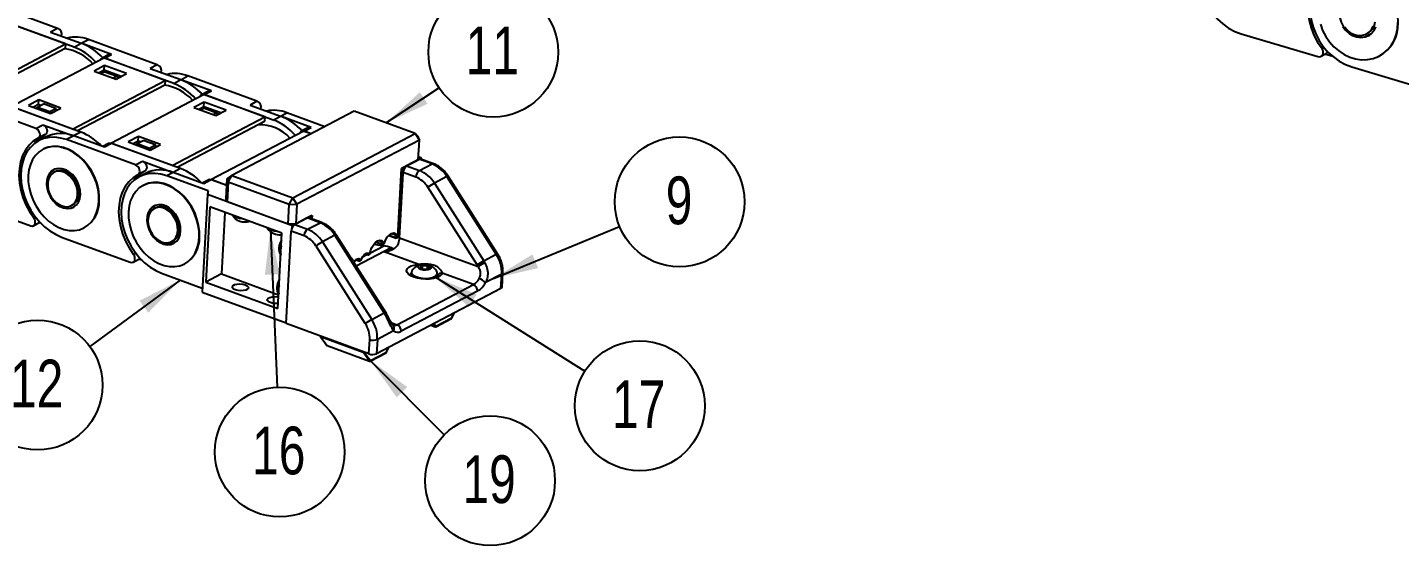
# Model space of a CAD drawing. Header units: millimetres. Extents: x 0 to 279, y 0 to 216.
# Drawn here: x 118.2 to 218.8, y 103.4 to 141.4 of the extents above; entities that cross this region are included whole.
import ezdxf

# ---------------------------------------------------------------- set-up
doc = ezdxf.new("R2010")
doc.units = ezdxf.units.MM
doc.layers.add('DIM', color=1, linetype='Continuous')
doc.styles.add('SLDTEXTSTYLE0', font='TXT', dxfattribs={"width": 0.75})
doc.dimstyles.new('SLDDIMSTYLE0', dxfattribs={"dimtxt": 0.18, "dimasz": 3.302, "dimexe": 0, "dimexo": 0.0625, "dimgap": 0, "dimtad": 0, "dimtih": 1, "dimtoh": 1, "dimdec": 0, "dimrnd": 1e-09, "dimzin": 0, "dimdsep": 46, "dimtxsty": 'Standard', "dimsah": 1, "dimcen": 0.09, "dimadec": 0, "dimazin": 0, "dimtfac": 3.302, "dimtdec": 0, "dimtofl": 0, "dimtmove": 0, "dimatfit": 3, "dimfxl": 1, "dimfrac": 2, "dimtolj": 1, "dimtzin": 0, "dimarcsym": 0})

# ---------------------------------------------------------------- blocks, each defined once
blk = doc.blocks.new('SW_NOTE_4')
at = {"layer": 'DIM', "color": 0}
blk.add_circle((4.4, 1.81), 4.76, dxfattribs=at)
at = {"layer": 'DIM', "color": 0, "insert": (4.36, 3.67), "char_height": 3.5, "attachment_point": 2, "style": 'SLDTEXTSTYLE0'}
blk.add_mtext('9', dxfattribs=at)
blk = doc.blocks.new('SW_NOTE_5')
at = {"layer": 'DIM', "color": 0}
blk.add_circle((3.97, 2.62), 4.76, dxfattribs=at)
at = {"layer": 'DIM', "color": 0, "insert": (3.9, 4.49), "char_height": 3.5, "attachment_point": 2, "style": 'SLDTEXTSTYLE0'}
blk.add_mtext('11', dxfattribs=at)
blk = doc.blocks.new('SW_NOTE_6')
at = {"layer": 'DIM', "color": 0}
blk.add_circle((0.2, -4.75), 4.76, dxfattribs=at)
at = {"layer": 'DIM', "color": 0, "insert": (0.13, -2.89), "char_height": 3.5, "attachment_point": 2, "style": 'SLDTEXTSTYLE0'}
blk.add_mtext('16', dxfattribs=at)
blk = doc.blocks.new('SW_NOTE_8')
at = {"layer": 'DIM', "color": 0}
blk.add_circle((4.03, -2.53), 4.76, dxfattribs=at)
at = {"layer": 'DIM', "color": 0, "insert": (3.95, -0.67), "char_height": 3.5, "attachment_point": 2, "style": 'SLDTEXTSTYLE0'}
blk.add_mtext('17', dxfattribs=at)
blk = doc.blocks.new('SW_NOTE_9')
at = {"layer": 'DIM', "color": 0}
blk.add_circle((3.36, -3.37), 4.76, dxfattribs=at)
at = {"layer": 'DIM', "color": 0, "insert": (3.29, -1.51), "char_height": 3.5, "attachment_point": 2, "style": 'SLDTEXTSTYLE0'}
blk.add_mtext('19', dxfattribs=at)
blk = doc.blocks.new('SW_NOTE_10')
at = {"layer": 'DIM', "color": 0}
blk.add_circle((-3.83, -2.82), 4.76, dxfattribs=at)
at = {"layer": 'DIM', "color": 0, "insert": (-3.9, -0.96), "char_height": 3.5, "attachment_point": 2, "style": 'SLDTEXTSTYLE0'}
blk.add_mtext('12', dxfattribs=at)

msp = doc.modelspace()

# ---------------------------------------------------------------- linework, layer by layer
at = {"color": 7, "linetype": 'Continuous', "lineweight": 25}
for p, q in [((120.39, 141.33), (115.32, 143.19)), ((120.96, 140.19), (116.47, 141.83)), ((121.59, 139.96), (116.52, 141.81)), ((120.39, 141.33), (119.87, 141.06)), ((119.87, 141.06), (122.12, 140.24)), ((207.2, 140.94), (212.83, 139.26)), ((216.45, 140.95), (216.52, 140.99)), ((114.16, 136.62), (120.96, 140.19)), ((120.96, 140.19), (120.94, 139.85)), ((121.59, 139.96), (122.12, 140.24)), ((122.11, 140.24), (122.64, 140.51)), ((124.35, 139.41), (122.11, 140.24)), ((127.7, 138.66), (122.64, 140.51)), ((120.94, 139.85), (114.53, 136.49)), ((116.98, 135.59), (123.78, 139.16)), ((124.15, 139.41), (123.63, 139.13)), ((128.27, 137.51), (123.78, 139.16)), ((123.83, 139.14), (124.35, 139.41)), ((128.9, 137.29), (123.83, 139.14)), ((213.08, 139.28), (213.46, 139.51)), ((213.92, 139.27), (213.35, 139.44)), ((217.45, 139.36), (217.47, 139.38)), ((123.82, 138.6), (123.06, 138.2)), ((123.06, 138.2), (124.67, 137.61)), ((123.8, 138.26), (123.43, 138.06)), ((123.85, 138.15), (123.58, 138.01)), ((123.8, 138.26), (123.82, 138.6)), ((125.04, 137.8), (123.8, 138.26)), ((125.43, 138.01), (123.82, 138.6)), ((123.85, 138.15), (124.76, 137.82)), ((123.92, 138.12), (124.02, 138.18)), ((124.67, 137.61), (125.43, 138.01)), ((127.7, 138.66), (127.18, 138.39)), ((127.18, 138.39), (129.43, 137.57)), ((215.32, 138.51), (220.94, 136.83)), ((121.47, 133.95), (128.27, 137.51)), ((128.25, 137.17), (121.84, 133.81)), ((124.76, 137.82), (124.49, 137.67)), ((124.76, 137.82), (124.81, 137.68)), ((128.27, 137.51), (128.25, 137.17)), ((128.9, 137.29), (129.43, 137.57)), ((129.42, 137.56), (129.95, 137.84)), ((131.67, 136.74), (129.42, 137.56)), ((135.01, 135.99), (129.95, 137.84)), ((119.01, 136.08), (118.25, 135.68)), ((118.99, 135.74), (119.01, 136.08)), ((120.62, 135.49), (119.01, 136.08)), ((124.29, 132.92), (131.09, 136.48)), ((131.13, 135.92), (130.37, 135.52)), ((131.46, 136.73), (130.94, 136.46)), ((135.58, 134.84), (131.09, 136.48)), ((131.11, 135.58), (131.13, 135.92)), ((132.74, 135.33), (131.13, 135.92)), ((131.14, 136.47), (131.67, 136.74)), ((136.21, 134.61), (131.14, 136.47)), ((135.01, 135.99), (134.5, 135.71)), ((118.8, 133.99), (113.73, 135.84)), ((121.47, 133.95), (116.98, 135.59)), ((122.09, 133.72), (117.03, 135.57)), ((118.25, 135.68), (119.86, 135.09)), ((118.99, 135.74), (118.62, 135.54)), ((118.84, 135.46), (118.91, 135.56)), ((118.91, 135.56), (119.35, 135.79)), ((118.91, 135.56), (119.82, 135.23)), ((119.14, 135.68), (118.99, 135.74)), ((120.26, 135.46), (119.35, 135.79)), ((119.82, 135.23), (120.26, 135.46)), ((119.82, 135.23), (119.87, 135.09)), ((119.86, 135.09), (120.62, 135.49)), ((120.31, 135.32), (120.26, 135.46)), ((130.37, 135.52), (131.98, 134.93)), ((131.11, 135.58), (130.74, 135.39)), ((131.16, 135.47), (130.89, 135.33)), ((132.35, 135.13), (131.11, 135.58)), ((131.16, 135.47), (132.07, 135.14)), ((131.23, 135.45), (131.33, 135.5)), ((132.07, 135.14), (131.8, 135)), ((131.98, 134.93), (132.74, 135.33)), ((132.07, 135.14), (132.12, 135.01)), ((142.15, 135.26), (133.16, 130.54)), ((134.5, 135.71), (136.74, 134.89)), ((136.21, 134.61), (136.74, 134.89)), ((136.74, 134.89), (137.21, 135.14)), ((138.99, 134.07), (136.74, 134.89)), ((139.99, 134.12), (137.21, 135.14)), ((146.62, 133.62), (142.15, 135.26)), ((118.8, 133.99), (119.31, 134.26)), ((119.31, 134.26), (121.56, 133.44)), ((121.47, 133.95), (121.47, 133.95)), ((128.79, 131.28), (135.58, 134.84)), ((135.56, 134.5), (129.15, 131.14)), ((135.58, 134.84), (135.56, 134.5)), ((138.78, 134.06), (138.25, 133.79)), ((138.46, 133.79), (138.99, 134.07)), ((119.48, 133.55), (118.96, 133.27)), ((119.53, 133.37), (119.02, 133.1)), ((121.57, 133.45), (121.04, 133.17)), ((126.11, 131.32), (121.04, 133.17)), ((122.09, 133.72), (121.56, 133.44)), ((123.82, 132.63), (121.57, 133.45)), ((124.13, 132.89), (123.7, 132.67)), ((124.34, 132.9), (123.82, 132.63)), ((124.29, 132.92), (124.29, 132.91)), ((128.79, 131.28), (124.29, 132.92)), ((129.4, 131.05), (124.34, 132.9)), ((126.32, 133.4), (125.56, 133)), ((125.56, 133), (127.17, 132.41)), ((126.3, 133.06), (125.93, 132.87)), ((126.15, 132.78), (126.22, 132.88)), ((126.22, 132.88), (126.66, 133.12)), ((126.22, 132.88), (127.13, 132.55)), ((126.3, 133.06), (126.32, 133.4)), ((126.45, 133.01), (126.3, 133.06)), ((127.93, 132.81), (126.32, 133.4)), ((127.57, 132.79), (126.66, 133.12)), ((131.62, 130.24), (138.41, 133.8)), ((137.63, 128.91), (146.62, 133.62)), ((146.92, 133.14), (137.93, 128.43)), ((138.98, 133.59), (138.41, 133.8)), ((138.99, 133.6), (138.46, 133.79)), ((146.62, 133.62), (146.92, 133.14)), ((146.62, 133.62), (146.84, 133.39)), ((146.92, 133.14), (146.84, 133.39)), ((146.84, 131.7), (146.92, 133.14)), ((119.34, 132.48), (119.31, 132.47)), ((127.13, 132.55), (127.57, 132.79)), ((127.13, 132.55), (127.18, 132.41)), ((127.17, 132.41), (127.93, 132.81)), ((127.62, 132.65), (127.57, 132.79)), ((147.08, 131.82), (146.85, 131.91)), ((126.11, 131.32), (126.62, 131.59)), ((126.79, 130.87), (126.27, 130.6)), ((126.62, 131.59), (128.87, 130.77)), ((128.79, 131.28), (128.79, 131.27)), ((129.4, 131.05), (128.87, 130.77)), ((145.35, 126.01), (145.62, 131.06)), ((145.47, 125.98), (145.75, 131.13)), ((146.84, 131.7), (145.62, 131.06)), ((145.75, 131.13), (147.08, 131.82)), ((146.91, 131.73), (145.99, 131.25)), ((145.99, 131.25), (146.93, 130.91)), ((147.85, 131.39), (146.91, 131.73)), ((146.93, 130.91), (147.85, 131.39)), ((147.97, 131.4), (147.03, 131.75)), ((147.08, 131.73), (147.08, 131.82)), ((120.21, 130.82), (120.12, 130.77)), ((126.84, 130.7), (126.37, 130.45)), ((128.87, 130.77), (128.4, 130.52)), ((131.42, 129.41), (128.4, 130.52)), ((131.12, 129.94), (128.87, 130.77)), ((131.44, 130.21), (131, 129.99)), ((131.65, 130.22), (131.12, 129.94)), ((132.79, 129.82), (131.62, 130.24)), ((131.62, 130.24), (131.62, 130.23)), ((132.79, 129.8), (131.65, 130.22)), ((132.74, 128.85), (132.82, 130.3)), ((132.82, 130.3), (133.16, 130.54)), ((132.82, 130.3), (132.9, 130.05)), ((132.9, 130.05), (132.82, 128.61)), ((132.9, 130.05), (133.16, 130.54)), ((137.37, 128.42), (132.9, 130.05)), ((133.16, 130.54), (137.63, 128.91)), ((145.47, 125.98), (145.73, 130.77)), ((146.67, 130.42), (145.73, 130.77)), ((148.94, 130.46), (148.03, 129.98)), ((148.03, 129.98), (151.64, 124.29)), ((152.56, 124.77), (148.94, 130.46)), ((152.66, 124.81), (149.04, 130.5)), ((126.7, 129.83), (126.67, 129.81)), ((131.37, 129.14), (130.99, 122)), ((131.42, 129.41), (131.37, 129.14)), ((137.61, 126.86), (131.37, 129.14)), ((132.82, 128.61), (132.74, 128.85)), ((137.37, 128.42), (137.63, 128.91)), ((137.93, 128.43), (137.63, 128.91)), ((151.16, 123.99), (147.55, 129.68)), ((113.35, 128.71), (118.41, 126.86)), ((121.39, 128.33), (121.49, 128.38)), ((127.57, 128.17), (127.47, 128.12)), ((131.56, 128.24), (131.26, 122.73)), ((136.84, 126.31), (131.56, 128.24)), ((132.65, 127.84), (132.4, 123.33)), ((137.29, 126.97), (132.82, 128.61)), ((137.29, 126.97), (137.37, 128.42)), ((137.37, 128.42), (137.93, 128.43)), ((137.93, 128.43), (137.85, 126.98)), ((118.62, 126.86), (119.09, 127.11)), ((119.15, 127.05), (119.04, 127.09)), ((137.85, 126.98), (137.29, 126.97)), ((137.6, 126.74), (137.61, 126.86)), ((138.94, 127.55), (137.61, 126.86)), ((138.7, 127.43), (137.78, 126.95)), ((137.78, 126.95), (138.72, 126.6)), ((139.05, 127.61), (137.85, 126.98)), ((139.64, 127.08), (138.7, 127.43)), ((138.72, 126.6), (139.64, 127.08)), ((139.76, 127.1), (138.82, 127.44)), ((138.93, 127.4), (138.94, 127.55)), ((139.05, 127.61), (139.03, 127.36)), ((120.66, 126.03), (125.72, 124.18)), ((122.33, 126.71), (122.36, 126.72)), ((136.55, 120.8), (136.84, 126.31)), ((137.16, 119.69), (137.52, 126.46)), ((138.46, 126.12), (137.52, 126.46)), ((140.73, 126.16), (139.82, 125.68)), ((144.35, 120.47), (140.73, 126.16)), ((144.45, 120.51), (140.83, 126.19)), ((144.68, 126.15), (145.23, 125.95)), ((145.35, 126.01), (145.21, 125.98)), ((145.27, 125.95), (145.35, 126.01)), ((145.47, 125.98), (151.23, 123.87)), ((128.75, 125.68), (128.84, 125.73)), ((142.95, 119.69), (139.34, 125.37)), ((139.82, 125.68), (143.43, 119.99)), ((143.59, 125.51), (144.31, 125.39)), ((143.73, 125.66), (144.22, 125.48)), ((144.34, 125.54), (144.2, 125.5)), ((144.26, 125.49), (144.34, 125.54)), ((144.35, 124.94), (144.9, 125.23)), ((146.81, 124.03), (144.35, 124.94)), ((144.9, 125.23), (144.86, 125.24)), ((125.93, 124.19), (126.44, 124.46)), ((126.57, 124.33), (126.35, 124.41)), ((129.69, 124.06), (129.72, 124.07)), ((142.28, 124.37), (142.54, 124.27)), ((142.65, 124.34), (142.52, 124.29)), ((142.57, 124.28), (142.65, 124.34)), ((142.98, 124.79), (143.17, 124.72)), ((143.29, 124.78), (143.16, 124.73)), ((143.21, 124.72), (143.29, 124.78)), ((147.16, 123.7), (147.18, 123.97)), ((147.51, 123.7), (147.52, 123.94)), ((151.64, 124.29), (152.56, 124.77)), ((128.01, 123.38), (131, 122.29)), ((132.4, 123.33), (131.26, 122.73)), ((132.4, 123.33), (136.6, 121.79)), ((146.34, 123.33), (146.3, 123.27)), ((146.34, 123.46), (146.34, 123.39)), ((146.38, 123.25), (146.37, 123.18)), ((148.17, 123.09), (148.18, 123.16)), ((148.23, 123.28), (148.24, 123.36)), ((150.89, 122.54), (148.59, 123.38)), ((152.96, 123.31), (151.77, 122.69)), ((152.91, 122.26), (152.96, 123.31)), ((152.99, 122.36), (153.04, 123.41)), ((130.99, 122), (137.16, 119.74)), ((131.26, 122.73), (136.55, 120.8)), ((152.91, 122.26), (143.78, 117.48)), ((145.28, 119.6), (150.89, 122.54)), ((151.19, 122.06), (145.58, 119.12)), ((143.43, 119.99), (144.35, 120.47)), ((144.53, 120.37), (144.45, 120.51)), ((148.12, 119.46), (149.29, 120.07)), ((148.13, 119.49), (149.31, 120.1)), ((149.31, 120.09), (149.5, 120.47)), ((143.22, 117.47), (137.16, 119.69)), ((139.65, 118.77), (139.65, 118.76)), ((145.03, 119.15), (143.84, 118.53)), ((144.98, 119.56), (144.98, 119.57)), ((147.77, 119.57), (148.08, 119.45)), ((139.66, 118.73), (140.14, 118.09)), ((139.67, 118.74), (142.79, 117.6)), ((142.79, 117.58), (139.68, 118.72)), ((139.68, 118.72), (140.15, 118.08)), ((140.15, 118.08), (143.27, 116.94)), ((140.16, 118.07), (143.27, 116.94)), ((143.22, 117.47), (143.28, 118.52)), ((143.84, 118.53), (143.78, 117.48)), ((144.51, 117.58), (144.69, 117.96)), ((143.27, 116.94), (142.79, 117.58)), ((143.31, 116.94), (144.49, 117.55)), ((143.33, 116.97), (144.5, 117.58))]:
    msp.add_line(p, q, dxfattribs=at)
at = {"color": 8, "linetype": 'Continuous', "lineweight": 25}
for p, q in [((213.14, 139.85), (213.27, 139.93)), ((118.64, 127.43), (118.76, 127.49)), ((144.7, 126.16), (145.21, 125.98)), ((125.96, 124.75), (126.12, 124.84)), ((144.86, 125.24), (142.29, 123.89)), ((143.3, 124.86), (144.31, 125.39)), ((143.74, 125.67), (144.2, 125.5)), ((142.19, 124.28), (142.32, 124.35)), ((142.29, 124.37), (142.52, 124.29)), ((142.76, 124.58), (143.08, 124.75)), ((142.99, 124.79), (143.16, 124.73)), ((149.31, 120.1), (149.48, 120.47)), ((139.67, 118.77), (139.67, 118.74)), ((144.85, 119.76), (145.28, 119.6)), ((147.77, 119.57), (148.07, 119.46)), ((148.07, 119.46), (147.93, 119.65)), ((147.99, 119.68), (148.13, 119.49)), ((144.5, 117.58), (144.68, 117.95)), ((142.79, 117.6), (142.79, 117.63)), ((142.86, 117.6), (143.33, 116.97))]:
    msp.add_line(p, q, dxfattribs=at)
at = {"color": 7, "linetype": 'Continuous', "lineweight": 25, "flags": 128}
for points in [[(208.2, 148.26), (207.72, 148.37), (207.24, 148.41), (206.76, 148.38), (206.31, 148.27), (205.88, 148.1), (205.48, 147.87), (205.13, 147.57), (204.82, 147.21), (204.57, 146.81), (204.38, 146.37), (204.24, 145.89), (204.18, 145.39), (204.17, 144.88), (204.24, 144.36), (204.37, 143.84), (204.56, 143.34), (204.8, 142.86), (205.11, 142.42), (205.46, 142.01), (205.85, 141.66), (206.28, 141.35), (206.73, 141.11), (207.2, 140.94)], [(216.31, 145.84), (215.83, 145.94), (215.35, 145.98), (214.88, 145.95), (214.42, 145.85), (213.99, 145.67), (213.6, 145.44), (213.25, 145.14), (212.94, 144.79), (212.69, 144.39), (212.49, 143.94), (212.36, 143.47), (212.29, 142.97), (212.29, 142.45), (212.35, 141.93), (212.48, 141.42), (212.67, 140.92), (212.92, 140.44), (213.22, 139.99), (213.57, 139.59), (213.97, 139.23), (214.39, 138.93), (214.85, 138.69), (215.32, 138.51)], [(213.95, 145.85), (213.53, 145.61), (213.15, 145.3), (212.82, 144.93), (212.55, 144.5), (212.34, 144.03), (212.2, 143.53), (212.13, 143), (212.13, 142.45), (212.2, 141.9), (212.34, 141.36), (212.54, 140.82), (212.81, 140.32), (213.14, 139.85)], [(218.7, 141.31), (218.73, 141.77), (218.69, 142.24), (218.59, 142.7), (218.43, 143.16), (218.21, 143.59), (217.93, 143.99), (217.61, 144.35), (217.25, 144.66), (216.86, 144.92), (216.44, 145.11), (216.01, 145.24), (215.58, 145.3), (215.15, 145.29), (214.73, 145.21), (214.34, 145.07), (214.16, 144.97)], [(215.03, 143.51), (214.95, 143.46), (214.74, 143.27), (214.58, 143.02), (214.47, 142.74), (214.43, 142.43), (214.45, 142.1), (214.54, 141.78), (214.69, 141.48), (214.88, 141.21), (215.13, 140.99), (215.4, 140.82), (215.7, 140.72), (216, 140.68), (216.29, 140.71), (216.56, 140.81), (216.61, 140.84)], [(213.02, 141.63), (213.18, 141.17), (213.41, 140.74), (213.68, 140.34), (214, 139.98), (214.36, 139.67), (214.75, 139.41), (215.17, 139.22), (215.6, 139.09), (216.04, 139.03), (216.47, 139.04), (216.88, 139.12), (217.27, 139.27), (217.63, 139.48), (217.94, 139.75), (218.21, 140.08), (218.43, 140.45), (218.58, 140.86), (218.67, 141.3)], [(214.66, 141.47), (214.86, 141.2), (215.1, 140.98), (215.38, 140.81), (215.67, 140.7), (215.97, 140.66), (216.27, 140.7), (216.53, 140.8), (216.77, 140.96), (216.96, 141.18), (217.09, 141.45)], [(214.78, 141.45), (214.99, 141.21), (215.23, 141.01), (215.5, 140.88), (215.79, 140.81), (216.07, 140.82), (216.33, 140.89), (216.57, 141.03), (216.76, 141.23), (216.89, 141.48)], [(218.67, 141.3), (218.7, 141.76)], [(212.83, 139.26), (212.94, 139.24), (213.04, 139.26), (213.13, 139.32), (213.19, 139.4), (213.23, 139.51), (213.23, 139.63), (213.2, 139.74), (213.14, 139.85)], [(213.56, 139.6), (213.51, 139.55), (213.46, 139.51)], [(118.96, 133.27), (119.03, 133.33), (119.08, 133.42), (119.1, 133.52), (119.09, 133.64), (119.04, 133.75), (118.98, 133.86), (118.89, 133.94), (118.8, 133.99)], [(119.31, 134.26), (119.41, 134.21), (119.49, 134.13), (119.56, 134.02), (119.6, 133.91), (119.61, 133.79), (119.59, 133.69), (119.55, 133.6), (119.48, 133.55)], [(118.96, 133.27), (118.6, 133.05), (118.29, 132.76), (118.03, 132.41), (117.82, 132), (117.67, 131.55), (117.58, 131.06), (117.55, 130.55), (117.58, 130.01), (117.68, 129.47), (117.84, 128.93), (118.06, 128.4), (118.33, 127.9), (118.64, 127.43)], [(121.04, 133.17), (120.61, 133.29), (120.18, 133.35), (119.77, 133.33), (119.38, 133.25), (119.01, 133.1), (118.68, 132.88), (118.39, 132.6), (118.14, 132.27), (117.94, 131.88), (117.8, 131.46), (117.72, 131), (117.69, 130.51), (117.72, 130.01), (117.81, 129.49), (117.96, 128.99), (118.16, 128.49), (118.41, 128.01), (118.71, 127.56), (119.05, 127.15), (119.42, 126.79), (119.81, 126.48), (120.23, 126.23), (120.66, 126.03)], [(123.41, 128.64), (123.41, 129.09), (123.35, 129.55), (123.23, 130.01), (123.05, 130.46), (122.83, 130.89), (122.56, 131.29), (122.25, 131.65), (121.92, 131.97), (121.55, 132.24), (121.17, 132.44), (120.78, 132.58), (120.4, 132.66), (120.02, 132.67), (119.66, 132.6), (119.33, 132.47), (119.03, 132.28), (118.77, 132.02), (118.55, 131.72), (118.39, 131.36), (118.28, 130.96), (118.23, 130.54), (118.23, 130.09), (118.29, 129.63), (118.41, 129.17), (118.59, 128.72), (118.81, 128.29), (119.08, 127.88), (119.39, 127.52), (119.72, 127.2), (120.09, 126.94), (120.47, 126.73), (120.86, 126.59), (121.24, 126.51), (121.62, 126.51), (121.98, 126.57), (122.31, 126.7), (122.61, 126.89), (122.87, 127.15), (123.09, 127.46), (123.25, 127.81), (123.36, 128.21), (123.41, 128.64)], [(123.44, 128.65), (123.44, 129.1), (123.38, 129.56), (123.26, 130.02), (123.08, 130.47), (122.86, 130.9), (122.59, 131.31), (122.28, 131.67), (121.95, 131.99), (121.58, 132.25), (121.2, 132.46), (120.81, 132.6), (120.43, 132.68), (120.05, 132.68), (119.69, 132.62), (119.36, 132.49), (119.34, 132.48)], [(122.06, 129.13), (122.04, 129.45), (121.97, 129.76), (121.85, 130.07), (121.68, 130.36), (121.47, 130.61), (121.22, 130.81), (120.96, 130.96), (120.69, 131.04), (120.43, 131.05), (120.19, 131), (119.97, 130.88), (119.8, 130.7), (119.67, 130.46), (119.6, 130.19), (119.58, 129.89), (119.62, 129.57), (119.72, 129.25), (119.87, 128.95), (120.06, 128.68), (120.29, 128.45), (120.55, 128.28), (120.81, 128.16), (121.08, 128.12), (121.33, 128.14), (121.56, 128.23), (121.76, 128.38), (121.91, 128.59), (122.01, 128.84), (122.06, 129.13)], [(120.13, 130.98), (120, 130.89), (119.83, 130.71), (119.7, 130.48), (119.63, 130.2), (119.61, 129.9), (119.65, 129.58), (119.75, 129.27), (119.9, 128.97), (120.09, 128.7), (120.32, 128.47), (120.58, 128.29), (120.84, 128.18), (121.11, 128.13), (121.36, 128.15), (121.57, 128.23)], [(121.85, 129.15), (121.84, 129.45), (121.76, 129.75), (121.64, 130.04), (121.46, 130.31), (121.25, 130.53), (121.01, 130.71), (120.76, 130.82), (120.5, 130.86), (120.26, 130.83), (120.05, 130.73), (119.87, 130.57), (119.75, 130.35), (119.67, 130.09), (119.66, 129.81), (119.7, 129.5), (119.8, 129.21), (119.95, 128.92), (120.15, 128.68), (120.38, 128.48), (120.62, 128.34), (120.88, 128.26), (121.13, 128.25), (121.36, 128.32), (121.55, 128.45), (121.7, 128.64), (121.81, 128.87), (121.85, 129.15)], [(121.95, 129.2), (121.93, 129.5), (121.86, 129.8), (121.73, 130.09), (121.56, 130.36), (121.35, 130.58), (121.11, 130.76), (120.85, 130.87), (120.6, 130.91), (120.36, 130.88), (120.21, 130.82)], [(126.27, 130.6), (126.34, 130.66), (126.39, 130.74), (126.41, 130.85), (126.4, 130.96), (126.36, 131.08), (126.29, 131.18), (126.2, 131.26), (126.11, 131.32)], [(126.62, 131.59), (126.72, 131.53), (126.81, 131.45), (126.87, 131.35), (126.91, 131.23), (126.92, 131.12), (126.91, 131.01), (126.86, 130.93), (126.79, 130.87)], [(126.27, 130.6), (125.92, 130.38), (125.6, 130.08), (125.34, 129.73), (125.13, 129.33), (124.98, 128.88), (124.89, 128.39), (124.86, 127.87), (124.89, 127.34), (124.99, 126.8), (125.15, 126.26), (125.37, 125.73), (125.64, 125.23), (125.96, 124.75)], [(128.4, 130.52), (127.97, 130.64), (127.54, 130.7), (127.13, 130.68), (126.73, 130.6), (126.37, 130.45), (126.03, 130.23), (125.74, 129.95), (125.5, 129.62), (125.3, 129.23), (125.16, 128.81), (125.07, 128.35), (125.05, 127.86), (125.08, 127.35), (125.17, 126.84), (125.32, 126.33), (125.52, 125.84), (125.77, 125.36), (126.07, 124.91), (126.4, 124.5), (126.77, 124.14), (127.17, 123.83), (127.59, 123.57), (128.01, 123.38)], [(130.77, 125.99), (130.77, 126.43), (130.7, 126.89), (130.58, 127.35), (130.41, 127.81), (130.19, 128.24), (129.92, 128.64), (129.61, 129), (129.27, 129.32), (128.91, 129.59), (128.53, 129.79), (128.14, 129.93), (127.75, 130.01), (127.38, 130.01), (127.02, 129.95), (126.68, 129.82), (126.38, 129.63), (126.12, 129.37), (125.91, 129.06), (125.74, 128.71), (125.63, 128.31), (125.58, 127.88), (125.59, 127.44), (125.65, 126.98), (125.77, 126.52), (125.94, 126.07), (126.17, 125.63), (126.44, 125.23), (126.74, 124.87), (127.08, 124.55), (127.44, 124.29), (127.82, 124.08), (128.21, 123.94), (128.6, 123.86), (128.98, 123.86), (129.34, 123.92), (129.67, 124.05), (129.97, 124.24), (130.23, 124.5), (130.44, 124.81), (130.61, 125.16), (130.72, 125.56), (130.77, 125.99)], [(130.8, 126), (130.8, 126.45), (130.73, 126.91), (130.61, 127.37), (130.44, 127.82), (130.22, 128.25), (129.95, 128.65), (129.64, 129.02), (129.3, 129.34), (128.94, 129.6), (128.56, 129.81), (128.17, 129.95), (127.78, 130.02), (127.41, 130.03), (127.05, 129.97), (126.71, 129.84), (126.7, 129.83)], [(129.41, 126.48), (129.4, 126.79), (129.33, 127.11), (129.21, 127.42), (129.03, 127.71), (128.82, 127.96), (128.58, 128.16), (128.32, 128.31), (128.05, 128.39), (127.79, 128.4), (127.54, 128.35), (127.33, 128.23), (127.16, 128.05), (127.03, 127.81), (126.95, 127.54), (126.94, 127.23), (126.98, 126.92), (127.08, 126.6), (127.23, 126.3), (127.42, 126.03), (127.65, 125.8), (127.9, 125.63), (128.17, 125.51), (128.43, 125.47), (128.69, 125.49), (128.92, 125.58), (129.12, 125.73), (129.27, 125.94), (129.37, 126.19), (129.41, 126.48)], [(128.93, 125.58), (128.72, 125.5), (128.46, 125.48), (128.2, 125.53), (127.93, 125.64), (127.68, 125.82), (127.45, 126.05), (127.26, 126.32), (127.11, 126.62), (127.01, 126.93), (126.97, 127.25), (126.98, 127.55), (127.06, 127.83), (127.19, 128.06), (127.36, 128.24), (127.49, 128.32)], [(129.21, 126.5), (129.19, 126.8), (129.12, 127.1), (128.99, 127.39), (128.82, 127.66), (128.61, 127.88), (128.37, 128.05), (128.11, 128.16), (127.86, 128.21), (127.62, 128.18), (127.41, 128.08), (127.23, 127.92), (127.1, 127.7), (127.03, 127.44), (127.01, 127.16), (127.06, 126.85), (127.16, 126.55), (127.31, 126.27), (127.5, 126.03), (127.73, 125.83), (127.98, 125.68), (128.23, 125.61), (128.48, 125.6), (128.71, 125.67), (128.91, 125.8), (129.06, 125.99), (129.16, 126.22), (129.21, 126.5)], [(129.3, 126.55), (129.29, 126.85), (129.22, 127.15), (129.09, 127.44), (128.92, 127.71), (128.7, 127.93), (128.46, 128.1), (128.21, 128.21), (127.96, 128.26), (127.72, 128.23), (127.57, 128.17)], [(118.41, 126.86), (118.51, 126.84), (118.6, 126.86), (118.67, 126.91), (118.73, 126.99), (118.75, 127.09), (118.74, 127.21), (118.71, 127.32), (118.64, 127.43)], [(134.29, 127.15), (134.4, 127.18), (134.44, 127.19)], [(144.34, 125.54), (144.44, 125.79), (144.57, 126.01), (144.72, 126.18), (144.89, 126.29), (145.04, 126.33), (145.18, 126.29), (145.28, 126.18), (145.35, 126.01)], [(145.27, 125.95), (145.25, 125.94), (145.23, 125.95), (145.22, 125.96), (145.21, 125.98)], [(142.65, 124.34), (142.71, 124.48), (142.78, 124.61), (142.87, 124.72), (142.96, 124.8), (143.05, 124.85), (143.14, 124.86), (143.22, 124.84), (143.29, 124.78)], [(143.29, 124.78), (143.34, 125.03), (143.44, 125.27), (143.57, 125.48), (143.71, 125.65), (143.87, 125.76), (144.02, 125.81), (144.16, 125.78), (144.26, 125.69), (144.34, 125.54)], [(144.26, 125.49), (144.25, 125.48), (144.24, 125.48), (144.22, 125.48), (144.21, 125.49), (144.2, 125.5)], [(125.72, 124.18), (125.82, 124.16), (125.91, 124.18), (125.99, 124.23), (126.04, 124.31), (126.06, 124.42), (126.05, 124.53), (126.02, 124.65), (125.96, 124.75)], [(142.12, 124.17), (142.15, 124.22), (142.22, 124.32), (142.31, 124.39), (142.39, 124.44), (142.47, 124.46), (142.54, 124.44), (142.6, 124.4), (142.65, 124.34)], [(148.59, 123.38), (148.52, 123.26), (148.39, 123.15), (148.19, 123.06), (147.95, 122.99), (147.67, 122.95), (147.37, 122.94), (147.07, 122.96), (146.78, 123.01), (146.51, 123.09), (146.29, 123.19), (146.13, 123.3), (146.03, 123.43), (145.99, 123.56), (146.03, 123.69), (146.14, 123.81), (146.32, 123.91), (146.54, 123.98), (146.81, 124.03)], [(147.71, 123.69), (147.79, 123.76), (147.81, 123.84), (147.74, 123.92), (147.61, 123.99), (147.44, 124.03), (147.24, 124.05), (147.06, 124.03), (146.91, 123.98), (146.83, 123.91), (146.82, 123.82), (146.88, 123.74), (147.01, 123.67), (147.19, 123.63), (147.38, 123.62), (147.56, 123.64), (147.71, 123.69)], [(146.97, 123.86), (146.97, 123.85), (146.97, 123.83), (146.98, 123.81), (146.99, 123.79), (147.01, 123.77), (147.04, 123.75), (147.07, 123.74), (147.1, 123.72)], [(147.65, 123.8), (147.66, 123.82), (147.65, 123.84), (147.64, 123.86), (147.63, 123.88), (147.61, 123.89), (147.58, 123.91), (147.55, 123.93), (147.52, 123.94)], [(146.37, 123.55), (146.37, 123.54), (146.34, 123.44), (146.38, 123.32), (146.5, 123.22), (146.67, 123.13), (146.88, 123.06), (147.13, 123.02), (147.39, 123), (147.64, 123.02), (147.86, 123.06), (148.05, 123.13)], [(148.05, 123.13), (148.17, 123.22), (148.23, 123.33), (148.22, 123.44), (148.22, 123.45)], [(148.26, 123.16), (148.24, 123.2), (148.22, 123.23)], [(134.15, 122.52), (134.29, 122.45), (134.37, 122.37), (134.38, 122.28), (134.32, 122.2), (134.2, 122.14), (134.03, 122.1), (133.83, 122.09), (133.62, 122.11), (133.44, 122.15), (133.3, 122.22), (133.22, 122.31), (133.21, 122.39), (133.27, 122.48), (133.39, 122.54), (133.56, 122.58), (133.76, 122.59), (133.97, 122.57), (134.15, 122.52)], [(136.57, 121.16), (136.38, 121.15), (136.18, 121.17), (136, 121.22), (135.86, 121.29), (135.78, 121.37), (135.76, 121.46), (135.82, 121.54), (135.95, 121.61), (136.12, 121.65), (136.32, 121.66), (136.52, 121.64), (136.59, 121.62)]]:
    msp.add_lwpolyline(points, dxfattribs=at)
at = {"color": 8, "linetype": 'Continuous', "lineweight": 25, "flags": 128}
msp.add_lwpolyline([(146.34, 123.41), (146.28, 123.3), (146.28, 123.28)], dxfattribs=at)
at = {"color": 7, "linetype": 'Continuous', "lineweight": 25}
for centre, radius, start, end in [((120.21, 140.89), 0.484, 346.0523, 67.5743), ((215.94, 141.93), 1.1, 301.5691, 353.8102), ((216.1, 141.6), 2.61, 301.6547, 353.7246), ((121.68, 138.07), 2.62, 68.6133, 103.2807), ((120.09, 136.09), 4.15, 41.6409, 68.8572), ((120.63, 136.38), 4.14, 42.3088, 68.8783), ((120.38, 136.37), 3.51, 42.3111, 81.0145), ((123.74, 138.92), 0.235, 66.4091, 155.7789), ((124.26, 139.19), 0.246, 67.2477, 116.6523), ((127.52, 138.21), 0.484, 346.0523, 67.5743), ((128.99, 135.4), 2.62, 68.6133, 103.2807), ((127.69, 133.7), 3.51, 42.3111, 81.0145), ((127.4, 133.41), 4.15, 41.6409, 68.8572), ((127.94, 133.7), 4.14, 42.3088, 68.8783), ((131.05, 136.25), 0.235, 66.4091, 155.7789), ((131.57, 136.51), 0.246, 67.2477, 116.6523), ((134.83, 135.54), 0.484, 346.0523, 67.5743), ((136.25, 132.68), 2.64, 68.6681, 101.6574), ((135.25, 131.03), 4.14, 42.3088, 68.8783), ((135.25, 131.33), 2.93, 41.8988, 92.8769), ((134.68, 130.7), 4.2, 41.6508, 68.7103), ((138.89, 133.84), 0.246, 67.2477, 116.6523), ((120.54, 131.47), 2.33, 118.7249, 142.4312), ((120.63, 131.15), 2.48, 67.7774, 116.1225), ((120.61, 129.88), 4.12, 43.2747, 68.9092), ((124.24, 132.67), 0.246, 67.2477, 116.6523), ((138.37, 133.57), 0.238, 67.0546, 159.0178), ((127.93, 128.47), 2.48, 67.7774, 116.1225), ((127.92, 127.2), 4.13, 42.9986, 68.9004), ((146.35, 130.75), 0.62, 125.5033, 178.3778), ((147.29, 130.4), 0.62, 125.5033, 178.3778), ((146.98, 131.61), 0.143, 72.46, 121.4652), ((146.09, 128.81), 2.26, 31.1813, 68.0774), ((147.01, 129.29), 2.26, 31.1813, 68.0774), ((127.86, 128.79), 2.34, 118.7416, 143.4468), ((131.55, 130), 0.246, 67.2477, 116.6523), ((146, 128.74), 1.81, 31.1813, 68.0774), ((150.08, 126.19), 4.31, 118.4999, 126.0098), ((121.01, 129.19), 0.938, 300.7112, 0.5873), ((121.21, 128.64), 2.23, 300.9164, 0.3821), ((134.11, 128.19), 1.06, 211.802, 253.8663), ((134, 128.68), 1.3, 234.3725, 265.4421), ((134.11, 128.24), 1.1, 254.4383, 279.3817), ((138.14, 126.44), 0.62, 125.5033, 178.3778), ((138.77, 127.31), 0.143, 72.46, 121.4652), ((138.8, 124.98), 2.26, 31.1813, 68.0774), ((128.37, 126.54), 0.938, 300.7112, 0.5873), ((128.57, 125.99), 2.23, 300.9164, 0.3821), ((136.67, 127.26), 1.06, 211.802, 253.8663), ((136.55, 127.72), 1.27, 234.0542, 265.7603), ((136.67, 127.29), 1.09, 254.2599, 279.5601), ((137.68, 125.2), 1.06, 144.5152, 209.3049), ((139.08, 126.1), 0.62, 125.5033, 178.3778), ((137.79, 124.44), 1.81, 31.1813, 68.0774), ((137.88, 124.5), 2.26, 31.1813, 68.0774), ((144.92, 125.96), 0.295, 3.3499, 125.612), ((143.79, 126.08), 1.68, 343.0963, 356.5319), ((138.04, 124.99), 1.3, 163.0421, 190.778), ((141.87, 121.88), 4.31, 118.4999, 126.0098), ((143.92, 125.46), 0.284, 9.9142, 129.9003), ((143.8, 122.35), 3.08, 69.7634, 80.5101), ((145.05, 125.6), 0.4, 248.6236, 280.2354), ((141.65, 124.19), 0.421, 9.9684, 54.9245), ((142.36, 124.22), 0.17, 24.5089, 124.0829), ((142.55, 124.31), 0.0355, 206.6839, 314.7706), ((143.02, 124.61), 0.179, 38.7111, 125.8186), ((143.18, 124.75), 0.036, 221.5985, 314.5355), ((147.27, 122.99), 1.06, 99.9538, 147.8761), ((147.17, 123.73), 0.242, 88.5812, 146.7506), ((147.28, 123.23), 0.751, 71.2224, 97.7781), ((147.45, 123.93), 0.242, 268.5812, 326.7506), ((147.27, 122.99), 1.06, 25.9439, 73.8663), ((153.7, 120.5), 4.31, 118.4999, 126.0098), ((149.33, 122.83), 2.17, 28.7444, 32.4435), ((160.61, 107.35), 19, 117.8538, 119.5587), ((149.35, 122.84), 2.71, 28.7444, 32.4435), ((150.44, 123.4), 2.53, 358.0789, 33.0658), ((137.52, 122.31), 1.06, 144.5152, 209.2767), ((146.65, 123.42), 0.317, 185.9193, 243.093), ((147.34, 124.43), 0.751, 251.2224, 277.7781), ((147.95, 123.32), 0.282, 288.2492, 351.5795), ((150.31, 123.5), 1.12, 301.2158, 332.6633), ((150.9, 121.84), 1.22, 44.0224, 70.3811), ((137.88, 122.1), 1.3, 162.9709, 190.8491), ((150.69, 122.08), 0.499, 357.6497, 66.5315), ((150.38, 123.41), 1.57, 301.2158, 332.6633), ((152.87, 122.38), 0.12, 288.8126, 351.016), ((145.49, 116.2), 4.31, 118.4999, 126.0098), ((141.31, 118.61), 2.53, 358.0789, 33.0658), ((142.06, 119.01), 2.71, 28.7444, 32.4435), ((149.27, 120.12), 0.05, 297.6659, 334.1964), ((141.26, 118.59), 2.02, 358.0789, 33.0658), ((145.33, 119.51), 0.461, 230.3327, 303.1612), ((145.08, 119.14), 0.499, 357.6497, 66.5315), ((148.09, 119.51), 0.0562, 254.4261, 330.9657), ((148.09, 119.5), 0.05, 249.9073, 297.6659), ((139.7, 118.76), 0.05, 176.91, 216.7432), ((139.71, 118.74), 0.0401, 173.398, 211.7086), ((140.18, 118.12), 0.05, 216.7432, 249.9073), ((143.55, 119.25), 0.78, 249.9297, 291.9393), ((142.83, 117.6), 0.0401, 173.398, 211.7086), ((143.49, 118.2), 0.78, 249.9297, 291.9393), ((143.28, 117), 0.0562, 254.4261, 330.9657), ((143.29, 116.98), 0.05, 249.9073, 297.6659), ((144.46, 117.6), 0.05, 297.6659, 334.1964)]:
    msp.add_arc(centre, radius, start, end, dxfattribs=at)
at = {"color": 8, "linetype": 'Continuous', "lineweight": 25}
for centre, radius, start, end in [((147.93, 131.27), 0.143, 72.4938, 121.4631), ((149.06, 130.3), 0.2, 95.749, 126.8479), ((139.72, 126.96), 0.143, 72.4938, 121.4631), ((140.85, 126), 0.2, 95.749, 126.8479), ((152.68, 124.61), 0.2, 95.749, 126.8479), ((146.59, 123.85), 0.29, 22.9805, 39.3082), ((148.55, 123.11), 0.28, 82.3037, 162.7364), ((152.93, 123.43), 0.12, 288.8092, 351.0415), ((144.47, 120.31), 0.2, 95.749, 126.8479), ((144.84, 119.62), 0.804, 112.4105, 119.9721), ((149.27, 120.1), 0.0343, 300.8528, 0.4456), ((149.3, 120.09), 0.00902, 6.2851, 64.6586), ((145.09, 119.91), 0.363, 252.8344, 301.0908), ((144.74, 119.33), 0.337, 328.8562, 46.2853), ((148.08, 119.47), 0.0154, 215.2948, 249.2809), ((148.1, 119.49), 0.0343, 300.8528, 0.4456), ((139.68, 118.77), 0.0249, 194.1977, 260.194), ((139.69, 118.75), 0.0339, 217.0407, 250.5654), ((140.16, 118.11), 0.0339, 217.0407, 250.5654), ((140.17, 118.09), 0.0154, 215.2948, 249.2809), ((142.82, 117.7), 0.0998, 250.2024, 289.7224), ((142.81, 117.63), 0.0561, 254.4056, 329.0102), ((143.28, 116.95), 0.0154, 215.2948, 249.2809), ((143.3, 116.97), 0.0343, 300.8528, 0.4456), ((144.47, 117.58), 0.0343, 300.8528, 0.4456), ((144.5, 117.58), 0.00902, 6.2851, 64.6586)]:
    msp.add_arc(centre, radius, start, end, dxfattribs=at)
at = {"color": 7, "linetype": 'Continuous', "lineweight": 25}
for points, knots in [([(149.04, 130.5), (149.01, 130.55), (148.9, 130.71), (148.7, 130.93), (148.44, 131.16), (148.19, 131.31), (148.03, 131.38), (147.97, 131.4)], [0, 0, 0, 0, 0.132417, 0.37368, 0.616158, 0.859484, 1, 1, 1, 1]), ([(140.83, 126.19), (140.79, 126.25), (140.69, 126.4), (140.49, 126.63), (140.23, 126.86), (139.98, 127.01), (139.82, 127.07), (139.76, 127.1)], [0, 0, 0, 0, 0.132417, 0.37368, 0.616158, 0.859484, 1, 1, 1, 1]), ([(145.4, 125.59), (145.37, 125.52), (145.3, 125.36), (145.07, 125.15), (144.74, 124.99), (144.47, 124.95), (144.35, 124.94), (144.35, 124.94)], [0, 0, 0, 0, 0.173902, 0.392858, 0.699789, 0.997862, 1, 1, 1, 1]), ([(153.04, 123.41), (153.05, 123.47), (153.05, 123.64), (153.02, 123.94), (152.92, 124.28), (152.8, 124.57), (152.7, 124.74), (152.66, 124.81)], [0, 0, 0, 0, 0.132566, 0.368084, 0.604277, 0.841008, 1, 1, 1, 1]), ([(146.81, 124.03), (146.93, 124.04), (147.18, 124.06), (147.57, 124.07), (147.94, 124.01), (148.25, 123.86), (148.47, 123.66), (148.57, 123.49), (148.58, 123.41), (148.59, 123.38)], [0, 0, 0, 0, 0.144442, 0.298887, 0.47573, 0.638085, 0.787876, 0.94611, 1, 1, 1, 1]), ([(147.18, 123.97), (147.16, 123.96), (147.13, 123.92), (147.07, 123.87), (147.01, 123.86), (146.98, 123.86), (146.97, 123.86)], [0, 0, 0, 0, 0.180942, 0.506293, 0.843975, 1, 1, 1, 1]), ([(146.97, 123.86), (146.99, 123.82), (147.01, 123.77), (147.04, 123.75), (147.04, 123.75)], [0, 0, 0, 0, 0.791368, 1, 1, 1, 1]), ([(147.52, 123.94), (147.47, 123.93), (147.38, 123.9), (147.26, 123.93), (147.2, 123.96), (147.18, 123.97)], [0, 0, 0, 0, 0.439117, 0.751367, 1, 1, 1, 1]), ([(147.65, 123.8), (147.63, 123.8), (147.6, 123.8), (147.55, 123.87), (147.53, 123.92), (147.52, 123.94)], [0, 0, 0, 0, 0.4391165, 0.7513669, 1, 1, 1, 1]), ([(147.57, 123.72), (147.59, 123.73), (147.62, 123.75), (147.64, 123.78), (147.65, 123.8)], [0, 0, 0, 0, 0.534989, 1, 1, 1, 1]), ([(151.31, 122.99), (151.32, 123), (151.37, 123.1), (151.43, 123.3), (151.41, 123.49), (151.35, 123.69), (151.29, 123.78), (151.23, 123.87)], [0, 0, 0, 0, 0.0657492, 0.3493735, 0.6488575, 0.662232, 1, 1, 1, 1]), ([(151.73, 124.14), (151.8, 123.99), (151.93, 123.69), (151.95, 123.21), (151.86, 122.88), (151.79, 122.72), (151.77, 122.69)], [0, 0, 0, 0, 0.325691, 0.646016, 0.935004, 1, 1, 1, 1]), ([(148.28, 123.19), (148.28, 123.19), (148.27, 123.18), (148.21, 123.12), (148.08, 123.07), (147.9, 123.01), (147.69, 122.98), (147.44, 122.96), (147.18, 122.97), (146.92, 123.01), (146.69, 123.06), (146.5, 123.13), (146.36, 123.21), (146.29, 123.28), (146.28, 123.3), (146.28, 123.3), (146.28, 123.3)], [0, 0, 0, 0, 0.066747, 0.138255, 0.21005, 0.285254, 0.363897, 0.444879, 0.527112, 0.609688, 0.691569, 0.771808, 0.849367, 0.923501, 0.995468, 1, 1, 1, 1]), ([(145.03, 119.15), (144.98, 119.23), (144.87, 119.41), (144.7, 119.8), (144.54, 120.12), (144.45, 120.29), (144.44, 120.32)], [0, 0, 0, 0, 0.288696, 0.625191, 0.934259, 1, 1, 1, 1]), ([(144.98, 119.57), (144.97, 119.57), (144.97, 119.58), (144.92, 119.64), (144.85, 119.76), (144.76, 119.93), (144.65, 120.13), (144.58, 120.29), (144.53, 120.36), (144.53, 120.37)], [0, 0, 0, 0, 0.0645593, 0.2206618, 0.3878222, 0.5677996, 0.7719639, 0.995121, 1, 1, 1, 1])]:
    msp.add_open_spline(points, degree=3, knots=knots, dxfattribs=at)
at = {"color": 8, "linetype": 'Continuous', "lineweight": 25}
msp.add_open_spline([(148.28, 123.18), (148.28, 123.18), (148.28, 123.23), (148.26, 123.29), (148.24, 123.34)], degree=3, knots=[0, 0, 0, 0, 0.161972, 1, 1, 1, 1], dxfattribs=at)
at = {"layer": 'DIM'}
msp.add_line((148.37, 136.97), (144.49, 134.4), dxfattribs=at)
msp.add_solid([(144.49, 134.4), (147.52, 135.8), (146.96, 136.65)], dxfattribs=at)

# ---------------------------------------------------------------- block references
for name, p in [('SW_NOTE_5', (148.37, 136.97)), ('SW_NOTE_4', (161.61, 126.8)), ('SW_NOTE_10', (122.75, 118)), ('SW_NOTE_8', (159.06, 116.19)), ('SW_NOTE_6', (136.48, 115.02)), ('SW_NOTE_9', (148.75, 111.54))]:
    msp.add_blockref(name, p, dxfattribs=at)

# ---------------------------------------------------------------- leaders
for points in [[(135.99, 126.58), (136.48, 115.02)], [(152.37, 123), (161.61, 126.8)], [(129.38, 122.88), (122.75, 118)], [(148.04, 123.13), (159.06, 116.19)], [(143.32, 116.99), (148.75, 111.54)]]:
    msp.add_leader(points, dimstyle='SLDDIMSTYLE0', dxfattribs=at)

doc.saveas('drawing.dxf')
